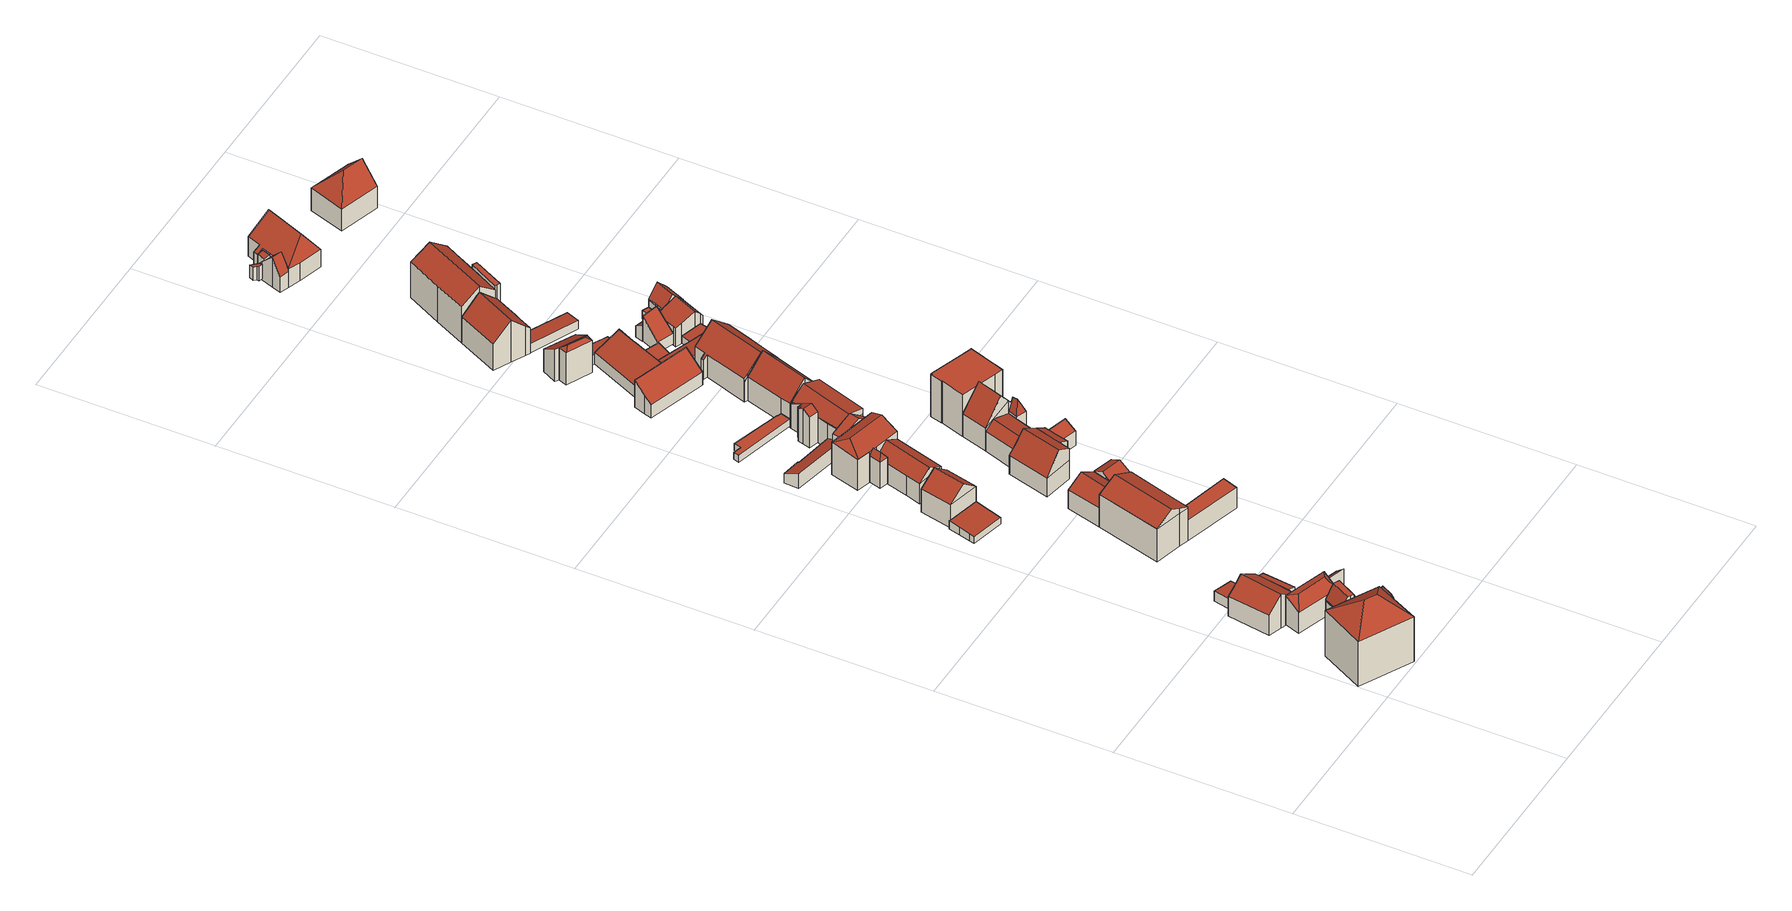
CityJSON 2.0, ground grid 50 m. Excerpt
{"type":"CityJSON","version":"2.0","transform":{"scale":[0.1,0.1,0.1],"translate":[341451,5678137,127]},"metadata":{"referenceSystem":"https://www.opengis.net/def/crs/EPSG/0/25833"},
"CityObjects":{
"building1":{"type":"Building","attributes":{"Gemeindeschluessel":14729160,"Geometrietyp2DReferenz":"3000","function":"31001_9998","roofType":"9999"},"children":["building1-1","building1-2"]},
"building1-1":{"type":"BuildingPart","attributes":{"Dachtyp_tdc":"tdcFreeFormRoof","Dachneigung":68.72,"QualitaetDacherkennung":23,"Geometrietyp2DReferenz":"3000","roofType":"5000","measuredHeight":15.04},"parents":["building1"],"geometry":[{"type":"MultiSurface","lod":"2","boundaries":[[[0,1,2,3]],[[1,4,5,2]],[[4,6,7,5]],[[6,8,9,7]],[[4,1,10,11]],[[1,0,10]],[[0,8,11,10]],[[8,6,4,11]],[[3,2,5,7,9]],[[3,9,8,0]]],"semantics":{"surfaces":[{"type":"WallSurface"},{"type":"RoofSurface"},{"type":"GroundSurface"},{"type":"ClosureSurface"}],"values":[0,0,0,0,1,1,1,1,2,3]}}]},
"building1-2":{"type":"BuildingPart","attributes":{"Dachtyp_tdc":"tdcHipRoof","Dachneigung":34.83,"QualitaetDacherkennung":39,"Geometrietyp2DReferenz":"3000","roofType":"3200","measuredHeight":19.54},"parents":["building1"],"geometry":[{"type":"MultiSurface","lod":"2","boundaries":[[[12,13,0,3,14]],[[15,16,17,9,8]],[[16,18,19,17]],[[18,20,21,19]],[[20,22,23,21]],[[22,24,25,23]],[[24,12,14,25]],[[20,18,26]],[[16,15,13,27]],[[18,16,27,26]],[[13,12,24,22,20,26,27]],[[14,3,9,17,19,21,23,25]],[[15,8,0,13]],[[8,9,3,0]]],"semantics":{"surfaces":[{"type":"WallSurface"},{"type":"RoofSurface"},{"type":"GroundSurface"},{"type":"ClosureSurface"}],"values":[0,0,0,0,0,0,0,1,1,1,1,2,0,3]}}]},
"building2":{"type":"Building","attributes":{"name":"Elisabethkapelle","Dachtyp_tdc":"tdcFreeFormRoof","Gemeindeschluessel":14729160,"Dachneigung":62.22,"QualitaetDacherkennung":57,"Geometrietyp2DReferenz":"3000","function":"31001_3043","roofType":"5000","measuredHeight":15.15},"geometry":[{"type":"MultiSurface","lod":"2","boundaries":[[[28,29,30,31]],[[29,32,33,30]],[[32,34,35,33]],[[34,36,37,35]],[[36,38,39,37]],[[38,40,41,39]],[[40,28,31,41]],[[42,43,44,45,46]],[[47,48,49,28]],[[48,42,46,50,49]],[[29,49,50,32]],[[32,50,46,45,34]],[[28,49,29]],[[38,43,42,48,47,40]],[[40,47,28]],[[34,45,44,36]],[[36,44,43,38]],[[31,30,33,35,37,39,41]]],"semantics":{"surfaces":[{"type":"WallSurface"},{"type":"RoofSurface"},{"type":"GroundSurface"}],"values":[0,0,0,0,0,0,0,1,1,1,0,0,0,0,0,0,0,2]}}]},
"building3":{"type":"Building","attributes":{"Gemeindeschluessel":14729160,"Geometrietyp2DReferenz":"3000","function":"31001_9998","roofType":"9999"},"children":["building3-1","building3-2"]},
"building3-1":{"type":"BuildingPart","attributes":{"Dachtyp_tdc":"tdcGableRoof","Dachneigung":47.01,"QualitaetDacherkennung":60,"Geometrietyp2DReferenz":"3000","roofType":"3100","measuredHeight":10.89},"parents":["building3"],"geometry":[{"type":"MultiSurface","lod":"2","boundaries":[[[51,52,53,54,55]],[[52,56,57,53]],[[56,58,59,57]],[[58,60,61,59]],[[60,62,63,61]],[[62,64,65,63]],[[64,66,67,65]],[[66,68,69,67]],[[68,70,71,72,69]],[[66,64,62,60,58]],[[58,56,52,51,70,68,66]],[[54,53,57,59,61,63,65,67,69,72]],[[55,71,70,51]],[[55,54,72,71]]],"semantics":{"surfaces":[{"type":"WallSurface"},{"type":"RoofSurface"},{"type":"GroundSurface"},{"type":"ClosureSurface"}],"values":[0,0,0,0,0,0,0,0,0,1,1,2,0,3]}}]},
"building3-2":{"type":"BuildingPart","attributes":{"Dachtyp_tdc":"tdcPolyFlatRoof","Dachneigung":7.75,"QualitaetDacherkennung":53,"Geometrietyp2DReferenz":"3000","roofType":"2100","measuredHeight":6.74},"parents":["building3"],"geometry":[{"type":"MultiSurface","lod":"2","boundaries":[[[73,55,54,74]],[[71,75,76,72]],[[75,73,74,76]],[[75,71,55,73]],[[74,54,72,76]],[[72,54,55,71]]],"semantics":{"surfaces":[{"type":"WallSurface"},{"type":"RoofSurface"},{"type":"GroundSurface"},{"type":"ClosureSurface"}],"values":[0,0,0,1,2,3]}}]},
"building4":{"type":"Building","attributes":{"Dachtyp_tdc":"tdcHipRoof","Gemeindeschluessel":14729160,"Dachneigung":52.29,"QualitaetDacherkennung":42,"Geometrietyp2DReferenz":"3000","function":"31001_9998","roofType":"3200","measuredHeight":9.94},"geometry":[{"type":"MultiSurface","lod":"2","boundaries":[[[77,78,79,80]],[[78,81,82,79]],[[81,83,84,82]],[[83,85,86,84]],[[85,77,80,86]],[[83,81,87]],[[77,85,88]],[[81,78,77,88,87]],[[85,83,87,88]],[[80,79,82,84,86]]],"semantics":{"surfaces":[{"type":"WallSurface"},{"type":"RoofSurface"},{"type":"GroundSurface"}],"values":[0,0,0,0,0,1,1,1,1,2]}}]},
"building5":{"type":"Building","attributes":{"Dachtyp_tdc":"tdcPolyFlatRoof","Gemeindeschluessel":14729160,"Dachneigung":3.26,"QualitaetDacherkennung":76,"Geometrietyp2DReferenz":"3000","function":"31001_9998","roofType":"2100","measuredHeight":3.21},"geometry":[{"type":"MultiSurface","lod":"2","boundaries":[[[89,90,91,92]],[[90,93,69,91]],[[93,94,65,69]],[[94,89,92,65]],[[94,93,90,89]],[[92,91,69,65]]],"semantics":{"surfaces":[{"type":"WallSurface"},{"type":"RoofSurface"},{"type":"GroundSurface"}],"values":[0,0,0,0,1,2]}}]},
"building6":{"type":"Building","attributes":{"Dachtyp_tdc":"tdcPolyFlatRoof","Gemeindeschluessel":14729160,"Dachneigung":43.64,"QualitaetDacherkennung":35,"Geometrietyp2DReferenz":"3000","function":"31001_9998","roofType":"2100","measuredHeight":6.32},"geometry":[{"type":"MultiSurface","lod":"2","boundaries":[[[95,96,97,98]],[[96,99,100,97]],[[99,101,102,100]],[[101,103,104,102]],[[103,105,106,104]],[[105,107,108,106]],[[107,95,98,108]],[[107,105,103,101,99,96,95]],[[98,97,100,102,104,106,108]]],"semantics":{"surfaces":[{"type":"WallSurface"},{"type":"RoofSurface"},{"type":"GroundSurface"}],"values":[0,0,0,0,0,0,0,1,2]}}]},
"building7":{"type":"Building","attributes":{"Dachtyp_tdc":"tdcPolyFlatRoof","Gemeindeschluessel":14729160,"Dachneigung":3.99,"QualitaetDacherkennung":64,"Geometrietyp2DReferenz":"3000","function":"31001_9998","roofType":"2100","measuredHeight":2.65},"geometry":[{"type":"MultiSurface","lod":"2","boundaries":[[[109,110,111,112]],[[110,113,114,111]],[[113,115,116,114]],[[115,117,118,116]],[[117,119,120,118]],[[119,121,122,120]],[[121,109,112,122]],[[121,119,117,115,113,110,109]],[[112,111,114,116,118,120,122]]],"semantics":{"surfaces":[{"type":"WallSurface"},{"type":"RoofSurface"},{"type":"GroundSurface"}],"values":[0,0,0,0,0,0,0,1,2]}}]},
"building8":{"type":"Building","attributes":{"Dachtyp_tdc":"tdcGableRoof","Gemeindeschluessel":14729160,"Dachneigung":38.7,"QualitaetDacherkennung":68,"Geometrietyp2DReferenz":"3000","function":"31001_9998","roofType":"3100","measuredHeight":11.28},"geometry":[{"type":"MultiSurface","lod":"2","boundaries":[[[123,124,120,125]],[[124,126,118,120]],[[126,127,128,118]],[[127,123,125,128]],[[126,124,129]],[[123,127,130]],[[124,123,130,129]],[[127,126,129,130]],[[125,120,118,128]]],"semantics":{"surfaces":[{"type":"WallSurface"},{"type":"RoofSurface"},{"type":"GroundSurface"}],"values":[0,0,0,0,0,0,1,1,2]}}]},
"building9":{"type":"Building","attributes":{"Dachtyp_tdc":"tdcGableRoof","Gemeindeschluessel":14729160,"Dachneigung":25.59,"QualitaetDacherkennung":37,"Geometrietyp2DReferenz":"3000","function":"31001_9998","roofType":"3100","measuredHeight":13.59},"geometry":[{"type":"MultiSurface","lod":"2","boundaries":[[[131,132,133,134]],[[132,135,136,133]],[[135,137,138,136]],[[137,139,140,138]],[[139,141,142,140]],[[141,143,144,142]],[[143,131,134,144]],[[145,146,147,131]],[[146,148,149,150,151,152,147]],[[131,147,152,132]],[[132,152,151,135]],[[135,151,150,137]],[[137,150,149,139]],[[139,149,148,141]],[[141,148,146,145,143]],[[143,145,131]],[[134,133,136,138,140,142,144]]],"semantics":{"surfaces":[{"type":"WallSurface"},{"type":"RoofSurface"},{"type":"GroundSurface"}],"values":[0,0,0,0,0,0,0,1,1,0,0,0,0,0,0,0,2]}}]},
"building10":{"type":"Building","attributes":{"Dachtyp_tdc":"tdcFreeFormRoof","Gemeindeschluessel":14729160,"Dachneigung":55.01,"QualitaetDacherkennung":7,"Geometrietyp2DReferenz":"3000","function":"31001_9998","roofType":"5000","measuredHeight":10.31},"geometry":[{"type":"MultiSurface","lod":"2","boundaries":[[[153,154,155,156]],[[154,157,158,155]],[[157,159,160,158]],[[159,153,156,160]],[[161,162,159,157]],[[161,157,154]],[[162,161,154,153]],[[162,153,159]],[[156,155,158,160]]],"semantics":{"surfaces":[{"type":"WallSurface"},{"type":"RoofSurface"},{"type":"GroundSurface"}],"values":[0,0,0,0,1,1,1,0,2]}}]},
"building11":{"type":"Building","attributes":{"Dachtyp_tdc":"tdcFreeFormRoof","Gemeindeschluessel":14729160,"Dachneigung":31.32,"QualitaetDacherkennung":80,"Geometrietyp2DReferenz":"3000","function":"31001_9998","roofType":"5000","measuredHeight":8.88},"geometry":[{"type":"MultiSurface","lod":"2","boundaries":[[[163,164,165,166]],[[164,167,168,165]],[[167,169,170,168]],[[169,171,172,170]],[[171,163,166,172]],[[169,167,173,174,171]],[[174,173,164,163]],[[163,171,174]],[[167,164,173]],[[166,165,168,170,172]]],"semantics":{"surfaces":[{"type":"WallSurface"},{"type":"RoofSurface"},{"type":"GroundSurface"}],"values":[0,0,0,0,0,1,1,0,0,2]}}]},
"building12":{"type":"Building","attributes":{"Dachtyp_tdc":"tdcFreeFormRoof","Gemeindeschluessel":14729160,"Dachneigung":42.07,"QualitaetDacherkennung":41,"Geometrietyp2DReferenz":"3000","function":"31001_9998","roofType":"5000","measuredHeight":9.64},"geometry":[{"type":"MultiSurface","lod":"2","boundaries":[[[175,176,177,178]],[[176,179,180,177]],[[179,181,182,180]],[[181,183,184,182]],[[183,185,186,184]],[[185,175,178,186]],[[176,175,187,188]],[[188,187,185,183,181,179]],[[179,176,188]],[[175,185,187]],[[178,177,180,182,184,186]]],"semantics":{"surfaces":[{"type":"WallSurface"},{"type":"RoofSurface"},{"type":"GroundSurface"}],"values":[0,0,0,0,0,0,1,1,0,0,2]}}]},
"building13":{"type":"Building","attributes":{"Dachtyp_tdc":"tdcPolyFlatRoof","Gemeindeschluessel":14729160,"Dachneigung":0,"QualitaetDacherkennung":58,"Geometrietyp2DReferenz":"3000","function":"31001_9998","roofType":"1000","measuredHeight":6.57},"geometry":[{"type":"MultiSurface","lod":"2","boundaries":[[[189,190,191,192]],[[190,193,194,191]],[[193,195,196,194]],[[195,189,192,196]],[[195,193,190,189]],[[192,191,194,196]]],"semantics":{"surfaces":[{"type":"WallSurface"},{"type":"RoofSurface"},{"type":"GroundSurface"}],"values":[0,0,0,0,1,2]}}]},
"building14":{"type":"Building","attributes":{"Dachtyp_tdc":"tdcPolyFlatRoof","Gemeindeschluessel":14729160,"Dachneigung":21.23,"QualitaetDacherkennung":61,"Geometrietyp2DReferenz":"3000","function":"31001_9998","roofType":"2100","measuredHeight":4.72},"geometry":[{"type":"MultiSurface","lod":"2","boundaries":[[[197,198,199,200]],[[198,201,202,199]],[[201,203,204,202]],[[203,205,206,204]],[[205,207,208,206]],[[207,209,210,208]],[[209,197,200,210]],[[209,207,205,203,201,198,197]],[[200,199,202,204,206,208,210]]],"semantics":{"surfaces":[{"type":"WallSurface"},{"type":"RoofSurface"},{"type":"GroundSurface"}],"values":[0,0,0,0,0,0,0,1,2]}}]},
"building15":{"type":"Building","attributes":{"Dachtyp_tdc":"tdcFreeFormRoof","Gemeindeschluessel":14729160,"Dachneigung":21.48,"QualitaetDacherkennung":52,"Geometrietyp2DReferenz":"3000","function":"31001_9998","roofType":"5000","measuredHeight":11.91},"geometry":[{"type":"MultiSurface","lod":"2","boundaries":[[[211,212,178,213]],[[212,214,186,178]],[[214,215,216,186]],[[215,217,218,216]],[[217,219,220,218]],[[219,221,222,220]],[[221,211,213,222]],[[223,224,225,217]],[[214,212,226,224,223,215]],[[224,226,211,221,219,225]],[[212,211,226]],[[219,217,225]],[[217,215,223]],[[213,178,186,216,218,220,222]]],"semantics":{"surfaces":[{"type":"WallSurface"},{"type":"RoofSurface"},{"type":"GroundSurface"}],"values":[0,0,0,0,0,0,0,1,1,1,0,0,0,2]}}]},
"building16":{"type":"Building","attributes":{"Dachtyp_tdc":"tdcGableRoof","Gemeindeschluessel":14729160,"Dachneigung":29.65,"QualitaetDacherkennung":82,"Geometrietyp2DReferenz":"3000","function":"31001_9998","roofType":"3100","measuredHeight":7.42},"geometry":[{"type":"MultiSurface","lod":"2","boundaries":[[[227,228,229,230]],[[228,231,232,229]],[[231,233,234,232]],[[233,235,236,234]],[[235,227,230,236]],[[237,238,239,240,227]],[[241,239,238,242]],[[233,242,238,237,235]],[[231,241,242,233]],[[228,240,239,241,231]],[[227,240,228]],[[235,237,227]],[[230,229,232,234,236]]],"semantics":{"surfaces":[{"type":"WallSurface"},{"type":"RoofSurface"},{"type":"GroundSurface"}],"values":[0,0,0,0,0,1,1,0,0,0,0,0,2]}}]},
"building17":{"type":"Building","attributes":{"Dachtyp_tdc":"tdcPolyFlatRoof","Gemeindeschluessel":14729160,"Dachneigung":0,"QualitaetDacherkennung":45,"Geometrietyp2DReferenz":"3000","function":"31001_9998","roofType":"1000","measuredHeight":2.22},"geometry":[{"type":"MultiSurface","lod":"2","boundaries":[[[243,244,245,246]],[[244,247,248,245]],[[247,249,250,248]],[[249,251,252,250]],[[251,253,254,252]],[[253,255,256,254]],[[255,257,258,256]],[[257,243,246,258]],[[257,255,253,251,249,247,244,243]],[[246,245,248,250,252,254,256,258]]],"semantics":{"surfaces":[{"type":"WallSurface"},{"type":"RoofSurface"},{"type":"GroundSurface"}],"values":[0,0,0,0,0,0,0,0,1,2]}}]},
"building18":{"type":"Building","attributes":{"Dachtyp_tdc":"tdcFreeFormRoof","Gemeindeschluessel":14729160,"Dachneigung":17.97,"QualitaetDacherkennung":35,"Geometrietyp2DReferenz":"3000","function":"31001_9998","roofType":"5000","measuredHeight":11.56},"geometry":[{"type":"MultiSurface","lod":"2","boundaries":[[[259,260,261,262]],[[260,263,264,261]],[[263,265,266,264]],[[265,267,268,266]],[[267,259,262,268]],[[260,259,269,270]],[[270,269,267,265,263]],[[263,260,270]],[[259,267,269]],[[262,261,264,266,268]]],"semantics":{"surfaces":[{"type":"WallSurface"},{"type":"RoofSurface"},{"type":"GroundSurface"}],"values":[0,0,0,0,0,1,1,0,0,2]}}]},
"building19":{"type":"Building","attributes":{"Gemeindeschluessel":14729160,"Geometrietyp2DReferenz":"3000","function":"31001_9998","roofType":"9999"},"children":["building19-1","building19-2","building19-3"]},
"building19-1":{"type":"BuildingPart","attributes":{"Dachtyp_tdc":"tdcPolyFlatRoof","Dachneigung":29.36,"QualitaetDacherkennung":63,"Geometrietyp2DReferenz":"3000","roofType":"2100","measuredHeight":6.65},"parents":["building19"],"geometry":[{"type":"MultiSurface","lod":"2","boundaries":[[[271,272,273,274]],[[272,275,276,273]],[[275,277,278,276]],[[277,275,272,271]],[[274,273,276,278]],[[274,278,277,271]]],"semantics":{"surfaces":[{"type":"WallSurface"},{"type":"RoofSurface"},{"type":"GroundSurface"},{"type":"ClosureSurface"}],"values":[0,0,0,1,2,3]}}]},
"building19-2":{"type":"BuildingPart","attributes":{"Dachtyp_tdc":"tdcGableRoof","Dachneigung":53.76,"QualitaetDacherkennung":64,"Geometrietyp2DReferenz":"3000","roofType":"3100","measuredHeight":12.13},"parents":["building19"],"geometry":[{"type":"MultiSurface","lod":"2","boundaries":[[[279,280,281,282]],[[280,283,284,281]],[[285,286,287,288]],[[286,289,290,287]],[[289,279,282,290]],[[291,292,293,294,279]],[[295,296,297,293,292,298]],[[285,295,298,286]],[[286,298,292,291,289]],[[280,294,293,297,283]],[[279,294,280]],[[289,291,279]],[[282,281,284,288,287,290]],[[288,284,283,285]],[[283,297,296,295,285]]],"semantics":{"surfaces":[{"type":"WallSurface"},{"type":"RoofSurface"},{"type":"GroundSurface"},{"type":"ClosureSurface"}],"values":[0,0,0,0,0,1,1,0,0,0,0,0,2,3,3]}}]},
"building19-3":{"type":"BuildingPart","attributes":{"Dachtyp_tdc":"tdcPolyFlatRoof","Dachneigung":28.46,"QualitaetDacherkennung":65,"Geometrietyp2DReferenz":"3000","roofType":"2100","measuredHeight":9.73},"parents":["building19"],"geometry":[{"type":"MultiSurface","lod":"2","boundaries":[[[299,300,301,278,277]],[[300,295,285,288,301]],[[302,303,284,283,297]],[[302,304,271,274,303]],[[304,302,297,296,295,300,299]],[[278,301,288,284,303,274]],[[283,284,288,285]],[[297,283,285,295,296]],[[299,277,271,304]],[[277,278,274,271]]],"semantics":{"surfaces":[{"type":"WallSurface"},{"type":"RoofSurface"},{"type":"GroundSurface"},{"type":"ClosureSurface"}],"values":[0,0,0,0,1,2,3,3,0,3]}}]},
"building20":{"type":"Building","attributes":{"Gemeindeschluessel":14729160,"Geometrietyp2DReferenz":"3000","function":"31001_9998","roofType":"9999"},"children":["building20-1","building20-2"]},
"building20-1":{"type":"BuildingPart","attributes":{"Dachtyp_tdc":"tdcFreeFormRoof","Dachneigung":29.01,"QualitaetDacherkennung":48,"Geometrietyp2DReferenz":"3000","roofType":"5000","measuredHeight":11.29},"parents":["building20"],"geometry":[{"type":"MultiSurface","lod":"2","boundaries":[[[305,306,307,308]],[[306,309,310,307]],[[309,311,312,310]],[[311,313,314,312]],[[315,316,317,318,319]],[[316,320,321,317]],[[320,322,323,321]],[[322,324,325,323]],[[324,305,308,325]],[[320,316,315,326]],[[326,327,313,311,309,306,305,324,322,320]],[[308,307,310,312,314,328,318,317,321,323,325]],[[329,327,326]],[[328,314,313,327,330]],[[330,327,329]],[[315,319,330,329,326]],[[328,330,319,318]]],"semantics":{"surfaces":[{"type":"WallSurface"},{"type":"RoofSurface"},{"type":"GroundSurface"},{"type":"ClosureSurface"}],"values":[0,0,0,0,0,0,0,0,0,1,1,2,0,3,3,0,3]}}]},
"building20-2":{"type":"BuildingPart","attributes":{"Dachtyp_tdc":"tdcGableRoof","Dachneigung":18.2,"QualitaetDacherkennung":29,"Geometrietyp2DReferenz":"3000","roofType":"3100","measuredHeight":11.47},"parents":["building20"],"geometry":[{"type":"MultiSurface","lod":"2","boundaries":[[[331,332,268,262]],[[332,333,334,268]],[[333,319,318,334]],[[335,336,337,314,313]],[[336,331,262,337]],[[338,339,340,341]],[[342,343,344,341,340,335,327,329]],[[332,344,343,333]],[[331,338,341,344,332]],[[333,343,342,319]],[[336,339,338,331]],[[335,340,339,336]],[[262,268,334,318,328,314,337]],[[313,327,335]],[[314,328,330,327,313]],[[328,318,319,330]],[[319,342,329,330]],[[330,329,327]]],"semantics":{"surfaces":[{"type":"WallSurface"},{"type":"RoofSurface"},{"type":"GroundSurface"},{"type":"ClosureSurface"}],"values":[0,0,0,0,0,1,1,0,0,0,0,0,2,0,3,3,0,3]}}]},
"building21":{"type":"Building","attributes":{"Dachtyp_tdc":"tdcFreeFormRoof","Gemeindeschluessel":14729160,"Dachneigung":15.53,"QualitaetDacherkennung":35,"Geometrietyp2DReferenz":"3000","function":"31001_9998","roofType":"5000","measuredHeight":8.76},"geometry":[{"type":"MultiSurface","lod":"2","boundaries":[[[345,346,347,348]],[[346,349,350,347]],[[349,351,352,350]],[[351,353,354,352]],[[353,355,356,354]],[[355,345,348,356]],[[357,358,346,345]],[[355,353,351,349,358,357]],[[349,346,358]],[[345,355,357]],[[348,347,350,352,354,356]]],"semantics":{"surfaces":[{"type":"WallSurface"},{"type":"RoofSurface"},{"type":"GroundSurface"}],"values":[0,0,0,0,0,0,1,1,0,0,2]}}]},
"building22":{"type":"Building","attributes":{"Dachtyp_tdc":"tdcPolyFlatRoof","Gemeindeschluessel":14729160,"Dachneigung":39.06,"QualitaetDacherkennung":61,"Geometrietyp2DReferenz":"3000","function":"31001_9998","roofType":"2100","measuredHeight":8.89},"geometry":[{"type":"MultiSurface","lod":"2","boundaries":[[[359,360,361,362]],[[360,363,364,361]],[[363,365,366,364]],[[365,367,368,366]],[[367,369,370,368]],[[369,359,362,370]],[[369,367,365,363,360,359]],[[362,361,364,366,368,370]]],"semantics":{"surfaces":[{"type":"WallSurface"},{"type":"RoofSurface"},{"type":"GroundSurface"}],"values":[0,0,0,0,0,0,1,2]}}]},
"building23":{"type":"Building","attributes":{"Dachtyp_tdc":"tdcFreeFormRoof","Gemeindeschluessel":14729160,"Dachneigung":52.84,"QualitaetDacherkennung":51,"Geometrietyp2DReferenz":"3000","function":"31001_9998","roofType":"5000","measuredHeight":14.48},"geometry":[{"type":"MultiSurface","lod":"2","boundaries":[[[371,372,373,347]],[[372,374,375,373]],[[374,376,377,375]],[[376,378,379,377]],[[378,380,350,379]],[[380,371,347,350]],[[381,382,372,371]],[[378,376,374,382,381,380]],[[374,372,382]],[[371,380,381]],[[347,373,375,377,379,350]]],"semantics":{"surfaces":[{"type":"WallSurface"},{"type":"RoofSurface"},{"type":"GroundSurface"}],"values":[0,0,0,0,0,0,1,1,0,0,2]}}]},
"building24":{"type":"Building","attributes":{"Dachtyp_tdc":"tdcFreeFormRoof","Gemeindeschluessel":14729160,"Dachneigung":69.68,"QualitaetDacherkennung":17,"Geometrietyp2DReferenz":"3000","function":"31001_9998","roofType":"5000","measuredHeight":11.95},"geometry":[{"type":"MultiSurface","lod":"2","boundaries":[[[383,384,350,352]],[[384,378,379,350]],[[378,385,386,379]],[[385,387,388,386]],[[387,383,352,388]],[[389,387,385]],[[390,391,389,385,378]],[[390,378,384]],[[391,390,384,383]],[[389,391,383,387]],[[352,350,379,386,388]]],"semantics":{"surfaces":[{"type":"WallSurface"},{"type":"RoofSurface"},{"type":"GroundSurface"}],"values":[0,0,0,0,0,1,1,0,1,1,2]}}]},
"building25":{"type":"Building","attributes":{"Dachtyp_tdc":"tdcFreeFormRoof","Gemeindeschluessel":14729160,"Dachneigung":34.99,"QualitaetDacherkennung":11,"Geometrietyp2DReferenz":"3000","function":"31001_9998","roofType":"5000","measuredHeight":11.33},"geometry":[{"type":"MultiSurface","lod":"2","boundaries":[[[392,393,394,395]],[[393,396,397,394]],[[396,398,399,397]],[[398,400,401,399]],[[400,392,395,401]],[[402,403,400,398]],[[402,398,396]],[[404,403,402,396,393]],[[404,393,392]],[[403,404,392,400]],[[395,394,397,399,401]]],"semantics":{"surfaces":[{"type":"WallSurface"},{"type":"RoofSurface"},{"type":"GroundSurface"}],"values":[0,0,0,0,0,1,1,1,1,1,2]}}]},
"building26":{"type":"Building","attributes":{"Dachtyp_tdc":"tdcGableRoof","Gemeindeschluessel":14729160,"Dachneigung":46.83,"QualitaetDacherkennung":76,"Geometrietyp2DReferenz":"3000","function":"31001_9998","roofType":"3100","measuredHeight":13.02},"geometry":[{"type":"MultiSurface","lod":"2","boundaries":[[[405,406,312,407]],[[406,408,409,312]],[[408,410,411,409]],[[410,412,413,411]],[[412,414,415,413]],[[414,416,417,415]],[[416,418,419,417]],[[418,420,421,419]],[[420,422,337,421]],[[422,405,407,337]],[[418,416,414,412,410,408,406,405]],[[405,422,420,418]],[[407,312,409,411,413,415,417,419,421,337]]],"semantics":{"surfaces":[{"type":"WallSurface"},{"type":"RoofSurface"},{"type":"GroundSurface"}],"values":[0,0,0,0,0,0,0,0,0,0,1,1,2]}}]},
"building27":{"type":"Building","attributes":{"Dachtyp_tdc":"tdcPolyFlatRoof","Gemeindeschluessel":14729160,"Dachneigung":33.05,"QualitaetDacherkennung":61,"Geometrietyp2DReferenz":"3000","function":"31001_9998","roofType":"2100","measuredHeight":10.59},"geometry":[{"type":"MultiSurface","lod":"2","boundaries":[[[423,424,425,426]],[[424,427,428,425]],[[427,429,430,428]],[[429,431,432,430]],[[431,400,433,432]],[[400,398,434,433]],[[398,435,436,434]],[[435,423,426,436]],[[435,398,400,431,429,427,424,423]],[[426,425,428,430,432,433,434,436]]],"semantics":{"surfaces":[{"type":"WallSurface"},{"type":"RoofSurface"},{"type":"GroundSurface"}],"values":[0,0,0,0,0,0,0,0,1,2]}}]},
"building28":{"type":"Building","attributes":{"Dachtyp_tdc":"tdcPolyFlatRoof","Gemeindeschluessel":14729160,"Dachneigung":28.07,"QualitaetDacherkennung":62,"Geometrietyp2DReferenz":"3000","function":"31001_9998","roofType":"2100","measuredHeight":7.73},"geometry":[{"type":"MultiSurface","lod":"2","boundaries":[[[437,438,439,440]],[[438,441,442,439]],[[441,443,444,442]],[[443,445,446,444]],[[445,447,448,446]],[[447,449,450,448]],[[449,451,452,450]],[[451,437,440,452]],[[451,449,447,445,443,441,438,437]],[[440,439,442,444,446,448,450,452]]],"semantics":{"surfaces":[{"type":"WallSurface"},{"type":"RoofSurface"},{"type":"GroundSurface"}],"values":[0,0,0,0,0,0,0,0,1,2]}}]},
"building29":{"type":"Building","attributes":{"Dachtyp_tdc":"tdcPolyFlatRoof","Gemeindeschluessel":14729160,"Dachneigung":0,"QualitaetDacherkennung":45,"Geometrietyp2DReferenz":"3000","function":"31001_9998","roofType":"1000","measuredHeight":13.48},"geometry":[{"type":"MultiSurface","lod":"2","boundaries":[[[453,454,455,373]],[[454,456,457,455]],[[456,458,459,457]],[[458,460,461,459]],[[460,462,463,461]],[[462,464,465,463]],[[464,466,467,465]],[[466,468,469,467]],[[468,470,471,469]],[[470,472,473,471]],[[472,474,475,473]],[[474,476,375,475]],[[476,453,373,375]],[[476,474,472,470,468,466,464,462,460,458,456,454,453]],[[373,455,457,459,461,463,465,467,469,471,473,475,375]]],"semantics":{"surfaces":[{"type":"WallSurface"},{"type":"RoofSurface"},{"type":"GroundSurface"}],"values":[0,0,0,0,0,0,0,0,0,0,0,0,0,1,2]}}]},
"building30":{"type":"Building","attributes":{"Dachtyp_tdc":"tdcGableRoof","Gemeindeschluessel":14729160,"Dachneigung":42.21,"QualitaetDacherkennung":76,"Geometrietyp2DReferenz":"3000","function":"31001_9998","roofType":"3100","measuredHeight":13.31},"geometry":[{"type":"MultiSurface","lod":"2","boundaries":[[[477,478,479,480]],[[478,481,482,479]],[[481,483,484,482]],[[483,485,486,484]],[[485,487,488,486]],[[487,489,490,488]],[[489,491,492,490]],[[491,493,494,492]],[[493,477,480,494]],[[489,487,485,483]],[[483,481,478,477,493,491,489]],[[480,479,482,484,486,488,490,492,494]]],"semantics":{"surfaces":[{"type":"WallSurface"},{"type":"RoofSurface"},{"type":"GroundSurface"}],"values":[0,0,0,0,0,0,0,0,0,1,1,2]}}]},
"building31":{"type":"Building","attributes":{"Dachtyp_tdc":"tdcPolyFlatRoof","Gemeindeschluessel":14729160,"Dachneigung":10.93,"QualitaetDacherkennung":76,"Geometrietyp2DReferenz":"3000","function":"31001_9998","roofType":"2100","measuredHeight":3.52},"geometry":[{"type":"MultiSurface","lod":"2","boundaries":[[[495,496,497,498]],[[496,499,500,497]],[[499,501,502,500]],[[501,495,498,502]],[[501,499,496,495]],[[498,497,500,502]]],"semantics":{"surfaces":[{"type":"WallSurface"},{"type":"RoofSurface"},{"type":"GroundSurface"}],"values":[0,0,0,0,1,2]}}]},
"building32":{"type":"Building","attributes":{"Dachtyp_tdc":"tdcPolyFlatRoof","Gemeindeschluessel":14729160,"Dachneigung":6.08,"QualitaetDacherkennung":69,"Geometrietyp2DReferenz":"3000","function":"31001_9998","roofType":"2100","measuredHeight":3.04},"geometry":[{"type":"MultiSurface","lod":"2","boundaries":[[[503,504,428,430]],[[504,505,506,428]],[[505,507,508,506]],[[507,509,446,508]],[[509,510,444,446]],[[510,503,430,444]],[[510,509,507,505,504,503]],[[430,428,506,508,446,444]]],"semantics":{"surfaces":[{"type":"WallSurface"},{"type":"RoofSurface"},{"type":"GroundSurface"}],"values":[0,0,0,0,0,0,1,2]}}]},
"building33":{"type":"Building","attributes":{"Dachtyp_tdc":"tdcGableRoof","Gemeindeschluessel":14729160,"Dachneigung":42.12,"QualitaetDacherkennung":69,"Geometrietyp2DReferenz":"3000","function":"31001_9998","roofType":"3100","measuredHeight":12.53},"geometry":[{"type":"MultiSurface","lod":"2","boundaries":[[[511,512,513,514]],[[512,515,516,513]],[[515,517,518,516]],[[517,519,520,518]],[[519,521,522,520]],[[521,523,524,522]],[[523,525,526,524]],[[525,527,528,526]],[[527,529,530,528]],[[529,531,532,530]],[[531,533,534,532]],[[533,535,536,534]],[[535,511,514,536]],[[531,529,527,525,523,521]],[[521,519,517,515,512,511,535,533,531]],[[514,513,516,518,520,522,524,526,528,530,532,534,536]]],"semantics":{"surfaces":[{"type":"WallSurface"},{"type":"RoofSurface"},{"type":"GroundSurface"}],"values":[0,0,0,0,0,0,0,0,0,0,0,0,0,1,1,2]}}]},
"building34":{"type":"Building","attributes":{"Dachtyp_tdc":"tdcPolyFlatRoof","Gemeindeschluessel":14729160,"Dachneigung":7.31,"QualitaetDacherkennung":73,"Geometrietyp2DReferenz":"3000","function":"31001_9998","roofType":"2100","measuredHeight":4.38},"geometry":[{"type":"MultiSurface","lod":"2","boundaries":[[[537,538,524,539]],[[538,540,520,524]],[[540,541,542,520]],[[541,543,544,542]],[[543,545,546,544]],[[545,547,548,546]],[[547,549,550,548]],[[549,551,552,550]],[[551,553,554,552]],[[553,555,556,554]],[[555,537,539,556]],[[555,553,551,549,547,545,543,541,540,538,537]],[[539,524,520,542,544,546,548,550,552,554,556]]],"semantics":{"surfaces":[{"type":"WallSurface"},{"type":"RoofSurface"},{"type":"GroundSurface"}],"values":[0,0,0,0,0,0,0,0,0,0,0,1,2]}}]},
"building35":{"type":"Building","attributes":{"Dachtyp_tdc":"tdcPolyFlatRoof","Gemeindeschluessel":14729160,"Dachneigung":4.16,"QualitaetDacherkennung":65,"Geometrietyp2DReferenz":"3000","function":"31001_9998","roofType":"2100","measuredHeight":2.87},"geometry":[{"type":"MultiSurface","lod":"2","boundaries":[[[557,558,559,560]],[[558,561,562,559]],[[561,563,564,562]],[[563,557,560,564]],[[563,561,558,557]],[[560,559,562,564]]],"semantics":{"surfaces":[{"type":"WallSurface"},{"type":"RoofSurface"},{"type":"GroundSurface"}],"values":[0,0,0,0,1,2]}}]},
"building36":{"type":"Building","attributes":{"Dachtyp_tdc":"tdcPolyFlatRoof","Gemeindeschluessel":14729160,"Dachneigung":38.24,"QualitaetDacherkennung":45,"Geometrietyp2DReferenz":"3000","function":"31001_9998","roofType":"2100","measuredHeight":8.37},"geometry":[{"type":"MultiSurface","lod":"2","boundaries":[[[565,566,567,568]],[[566,569,570,567]],[[569,571,572,570]],[[571,565,568,572]],[[571,569,566,565]],[[568,567,570,572]]],"semantics":{"surfaces":[{"type":"WallSurface"},{"type":"RoofSurface"},{"type":"GroundSurface"}],"values":[0,0,0,0,1,2]}}]},
"building37":{"type":"Building","attributes":{"Gemeindeschluessel":14729160,"Geometrietyp2DReferenz":"3000","function":"31001_9998","roofType":"9999"},"children":["building37-1","building37-2"]},
"building37-1":{"type":"BuildingPart","attributes":{"Dachtyp_tdc":"tdcGableRoof","Dachneigung":32.66,"QualitaetDacherkennung":50,"Geometrietyp2DReferenz":"3000","roofType":"3100","measuredHeight":15.26},"parents":["building37"],"geometry":[{"type":"MultiSurface","lod":"2","boundaries":[[[573,574,575,576]],[[574,577,578,575]],[[577,579,580,578]],[[579,581,582,580]],[[581,583,584,582]],[[583,585,586,584]],[[585,587,588,586]],[[587,589,590,588]],[[583,581,579,577,574]],[[574,573,589,587,585,583]],[[590,576,575,578,580,582,584,586,588]],[[576,590,589,573]]],"semantics":{"surfaces":[{"type":"WallSurface"},{"type":"RoofSurface"},{"type":"GroundSurface"},{"type":"ClosureSurface"}],"values":[0,0,0,0,0,0,0,0,1,1,2,3]}}]},
"building37-2":{"type":"BuildingPart","attributes":{"Dachtyp_tdc":"tdcPolyFlatRoof","Dachneigung":0,"QualitaetDacherkennung":26,"Geometrietyp2DReferenz":"3000","roofType":"1000","measuredHeight":12.82},"parents":["building37"],"geometry":[{"type":"MultiSurface","lod":"2","boundaries":[[[591,592,593,594]],[[592,595,596,593]],[[595,597,573,576,596]],[[598,591,594,590,589]],[[598,597,595,592,591]],[[594,593,596,576,590]],[[589,573,597,598]],[[589,590,576,573]]],"semantics":{"surfaces":[{"type":"WallSurface"},{"type":"RoofSurface"},{"type":"GroundSurface"},{"type":"ClosureSurface"}],"values":[0,0,0,0,1,2,0,3]}}]},
"building38":{"type":"Building","attributes":{"Dachtyp_tdc":"tdcPolyFlatRoof","Gemeindeschluessel":14729160,"Dachneigung":4.25,"QualitaetDacherkennung":67,"Geometrietyp2DReferenz":"3000","function":"31001_9998","roofType":"2100","measuredHeight":2.79},"geometry":[{"type":"MultiSurface","lod":"2","boundaries":[[[599,600,601,602]],[[600,603,604,601]],[[603,605,606,604]],[[605,599,602,606]],[[605,603,600,599]],[[602,601,604,606]]],"semantics":{"surfaces":[{"type":"WallSurface"},{"type":"RoofSurface"},{"type":"GroundSurface"}],"values":[0,0,0,0,1,2]}}]},
"building39":{"type":"Building","attributes":{"Gemeindeschluessel":14729160,"Geometrietyp2DReferenz":"3000","function":"31001_9998","roofType":"9999"},"children":["building39-1","building39-2"]},
"building39-1":{"type":"BuildingPart","attributes":{"Dachtyp_tdc":"tdcPolyFlatRoof","Dachneigung":0,"QualitaetDacherkennung":45,"Geometrietyp2DReferenz":"3000","roofType":"1000","measuredHeight":2.57},"parents":["building39"],"geometry":[{"type":"MultiSurface","lod":"2","boundaries":[[[607,608,609,610]],[[608,611,612,609]],[[611,613,614,612]],[[615,607,610,616]],[[615,613,611,608,607]],[[610,609,612,614,616]],[[616,614,613,615]]],"semantics":{"surfaces":[{"type":"WallSurface"},{"type":"RoofSurface"},{"type":"GroundSurface"},{"type":"ClosureSurface"}],"values":[0,0,0,0,1,2,3]}}]},
"building39-2":{"type":"BuildingPart","attributes":{"Dachtyp_tdc":"tdcPolyFlatRoof","Dachneigung":31.93,"QualitaetDacherkennung":41,"Geometrietyp2DReferenz":"3000","roofType":"2100","measuredHeight":5.09},"parents":["building39"],"geometry":[{"type":"MultiSurface","lod":"2","boundaries":[[[617,618,619,614,613]],[[618,620,621,619]],[[620,622,623,621]],[[622,624,615,616,623]],[[624,622,620,618,617]],[[614,619,621,623,616]],[[613,615,624,617]],[[613,614,616,615]]],"semantics":{"surfaces":[{"type":"WallSurface"},{"type":"RoofSurface"},{"type":"GroundSurface"},{"type":"ClosureSurface"}],"values":[0,0,0,0,1,2,0,3]}}]},
"building40":{"type":"Building","attributes":{"Dachtyp_tdc":"tdcPolyFlatRoof","Gemeindeschluessel":14729160,"Dachneigung":10.29,"QualitaetDacherkennung":56,"Geometrietyp2DReferenz":"3000","function":"31001_9998","roofType":"2100","measuredHeight":4.62},"geometry":[{"type":"MultiSurface","lod":"2","boundaries":[[[625,626,627,628]],[[626,629,630,627]],[[629,631,632,630]],[[631,633,634,632]],[[633,635,636,634]],[[635,625,628,636]],[[635,633,631,629,626,625]],[[628,627,630,632,634,636]]],"semantics":{"surfaces":[{"type":"WallSurface"},{"type":"RoofSurface"},{"type":"GroundSurface"}],"values":[0,0,0,0,0,0,1,2]}}]},
"building41":{"type":"Building","attributes":{"Dachtyp_tdc":"tdcGableRoof","Gemeindeschluessel":14729160,"Dachneigung":16.65,"QualitaetDacherkennung":49,"Geometrietyp2DReferenz":"3000","function":"31001_9998","roofType":"3100","measuredHeight":7.85},"geometry":[{"type":"MultiSurface","lod":"2","boundaries":[[[637,638,639,640]],[[638,641,642,639]],[[641,643,644,642]],[[643,645,646,644]],[[645,647,648,646]],[[647,649,650,648]],[[649,651,652,650]],[[651,653,654,652]],[[653,655,656,654]],[[655,637,640,656]],[[651,649,647,645,643]],[[643,641,638,637,655,653,651]],[[640,639,642,644,646,648,650,652,654,656]]],"semantics":{"surfaces":[{"type":"WallSurface"},{"type":"RoofSurface"},{"type":"GroundSurface"}],"values":[0,0,0,0,0,0,0,0,0,0,1,1,2]}}]},
"building42":{"type":"Building","attributes":{"Dachtyp_tdc":"tdcPolyFlatRoof","Gemeindeschluessel":14729160,"Dachneigung":11.43,"QualitaetDacherkennung":55,"Geometrietyp2DReferenz":"3000","function":"31001_9998","roofType":"2100","measuredHeight":5.33},"geometry":[{"type":"MultiSurface","lod":"2","boundaries":[[[657,658,659,660]],[[658,661,662,659]],[[661,663,664,662]],[[663,657,660,664]],[[663,661,658,657]],[[660,659,662,664]]],"semantics":{"surfaces":[{"type":"WallSurface"},{"type":"RoofSurface"},{"type":"GroundSurface"}],"values":[0,0,0,0,1,2]}}]},
"building43":{"type":"Building","attributes":{"Dachtyp_tdc":"tdcPolyFlatRoof","Gemeindeschluessel":14729160,"Dachneigung":0,"QualitaetDacherkennung":53,"Geometrietyp2DReferenz":"3000","function":"31001_9998","roofType":"1000","measuredHeight":2.57},"geometry":[{"type":"MultiSurface","lod":"2","boundaries":[[[608,665,666,609]],[[665,667,668,666]],[[667,669,670,668]],[[669,611,612,670]],[[611,608,609,612]],[[611,669,667,665,608]],[[609,666,668,670,612]]],"semantics":{"surfaces":[{"type":"WallSurface"},{"type":"RoofSurface"},{"type":"GroundSurface"}],"values":[0,0,0,0,0,1,2]}}]},
"building44":{"type":"Building","attributes":{"Dachtyp_tdc":"tdcGableRoof","Gemeindeschluessel":14729160,"Dachneigung":47.11,"QualitaetDacherkennung":78,"Geometrietyp2DReferenz":"3000","function":"31001_9998","roofType":"3100","measuredHeight":8.88},"geometry":[{"type":"MultiSurface","lod":"2","boundaries":[[[671,672,646,673]],[[672,674,642,646]],[[674,675,676,642]],[[675,677,678,676]],[[677,671,673,678]],[[679,680,681,682,683]],[[671,679,683,684]],[[672,684,683,682,674]],[[671,684,672]],[[674,682,681,675]],[[675,681,680,677]],[[677,680,679,671]],[[673,646,642,676,678]]],"semantics":{"surfaces":[{"type":"WallSurface"},{"type":"RoofSurface"},{"type":"GroundSurface"}],"values":[0,0,0,0,0,1,1,0,0,0,0,0,2]}}]},
"building45":{"type":"Building","attributes":{"Gemeindeschluessel":14729160,"Geometrietyp2DReferenz":"3000","function":"31001_9998","roofType":"9999"},"children":["building45-1","building45-2"]},
"building45-1":{"type":"BuildingPart","attributes":{"Dachtyp_tdc":"tdcHipAndGableRoof","Dachneigung":32.46,"QualitaetDacherkennung":70,"Geometrietyp2DReferenz":"3000","roofType":"5000","measuredHeight":10.75},"parents":["building45"],"geometry":[{"type":"MultiSurface","lod":"2","boundaries":[[[685,686,687,688]],[[686,689,690,687]],[[689,691,692,690]],[[691,693,694,692]],[[693,695,696,694]],[[695,697,698,696]],[[697,699,700,698]],[[699,701,702,700]],[[701,703,704,705,702]],[[706,707,708,709,710]],[[707,685,688,708]],[[703,701,699,697,711]],[[697,695,693,711]],[[693,691,689,686,685,707,706,712,713,714,703,711]],[[688,687,690,692,694,696,698,700,702,705,715,709,708]],[[704,703,714]],[[710,712,706]],[[709,715,713,712,710]],[[715,705,704,714,713]]],"semantics":{"surfaces":[{"type":"WallSurface"},{"type":"RoofSurface"},{"type":"GroundSurface"},{"type":"ClosureSurface"}],"values":[0,0,0,0,0,0,0,0,0,0,0,1,1,1,2,0,0,3,3]}}]},
"building45-2":{"type":"BuildingPart","attributes":{"Dachtyp_tdc":"tdcGableRoof","Dachneigung":45.33,"QualitaetDacherkennung":67,"Geometrietyp2DReferenz":"3000","roofType":"3100","measuredHeight":9.49},"parents":["building45"],"geometry":[{"type":"MultiSurface","lod":"2","boundaries":[[[716,717,718,719]],[[717,629,720,718]],[[629,721,722,720]],[[721,710,709,722]],[[723,724,725,702]],[[724,716,719,725]],[[726,712,710,721,629,717,716]],[[716,724,723,704,714,726]],[[719,718,720,722,709,715,705,702,725]],[[713,712,726]],[[715,709,710,712,713]],[[723,702,705,704]],[[714,713,726]],[[715,713,714,704,705]]],"semantics":{"surfaces":[{"type":"WallSurface"},{"type":"RoofSurface"},{"type":"GroundSurface"},{"type":"ClosureSurface"}],"values":[0,0,0,0,0,0,1,1,2,0,3,0,0,3]}}]},
"building46":{"type":"Building","attributes":{"Dachtyp_tdc":"tdcHipAndGableRoof","Gemeindeschluessel":14729160,"Dachneigung":45.18,"QualitaetDacherkennung":79,"Geometrietyp2DReferenz":"3000","function":"31001_9998","roofType":"5000","measuredHeight":12.57},"geometry":[{"type":"MultiSurface","lod":"2","boundaries":[[[727,728,729,730]],[[728,731,732,729]],[[731,733,734,732]],[[733,735,736,734]],[[735,737,738,736]],[[737,727,730,738]],[[733,731,739]],[[731,728,727,739]],[[727,737,735,733,739]],[[730,729,732,734,736,738]]],"semantics":{"surfaces":[{"type":"WallSurface"},{"type":"RoofSurface"},{"type":"GroundSurface"}],"values":[0,0,0,0,0,0,1,1,1,2]}}]}
},
"vertices":[
[212,134,142],[223,128,142],[223,128,7],[212,134,7],[203,90,142],[203,90,7],[196,86,141],[196,86,7],[187,81,142],[187,81,7],[214,126,157],[199,94,156],
[187,147,155],[212,134,155],[187,147,7],[187,81,154],[152,6,151],[152,6,7],[4,84,151],[4,84,7],[69,210,155],[69,210,7],[109,189,155],[109,189,7],[166,158,155],[166,158,7],[100,117,202],[133,99,202],
[166,158,119],[145,170,119],[145,170,14],[166,158,14],[137,174,119],[137,174,14],[109,189,119],[109,189,14],[120,208,119],[120,208,14],[139,245,119],[139,245,14],[196,214,119],[196,214,14],[159,234,165],[139,245,124],[120,208,124],[109,189,124],[129,178,165],[196,214,120],[175,226,165],[145,170,165],[137,174,165],
[166,376,89],[159,338,89],[159,338,9],[166,376,9],[166,376,76],[125,349,109],[125,349,9],[110,354,118],[110,354,9],[71,367,74],[71,367,9],[91,491,72],[91,491,9],[111,484,95],[111,484,9],[132,478,118],[132,478,9],[170,465,95],[170,465,9],[181,463,88],[181,463,76],[181,463,9],
[200,364,71],[200,364,9],[209,456,72],[209,456,9],
[125,349,106],[159,338,106],[159,338,11],[125,349,11],[250,308,106],[250,308,11],[235,264,77],[235,264,11],[110,305,77],[110,305,11],[226,294,111],[139,322,111],
[124,548,42],[181,531,38],[181,531,9],[124,548,9],[170,465,38],[111,484,42],
[331,316,42],[314,287,73],[314,287,10],[331,316,10],[269,302,73],[269,302,10],[250,308,73],[250,308,10],[159,338,73],[159,338,10],[166,376,36],[166,376,10],[200,364,37],[200,364,10],
[40,1171,33],[43,1185,34],[43,1185,12],[40,1171,12],[52,1218,36],[52,1218,12],[60,1251,39],[60,1251,12],[64,1250,39],[64,1250,12],[155,1227,39],[155,1227,12],[135,1148,33],[135,1148,12],
[177,1320,88],[155,1227,88],[177,1320,12],[64,1250,87],[85,1343,86],[85,1343,12],[110,1238,125],[132,1331,125],
[239,928,116],[327,903,116],[327,903,11],[239,928,11],[349,897,116],[349,897,11],[307,752,116],[307,752,11],[295,711,116],[295,711,11],[268,719,116],[268,719,11],[189,741,116],[189,741,11],[189,741,117],[240,727,147],[292,913,147],[268,719,133],[295,711,120],[307,752,119],[349,897,119],[327,903,130],
[149,1501,99],[139,1465,99],[139,1465,14],[149,1501,14],[114,1472,99],[114,1472,14],[124,1507,99],[124,1507,14],[130,1481,117],[136,1504,117],
[239,928,73],[265,1028,72],[265,1028,12],[239,928,12],[355,1004,73],[355,1004,12],[344,966,73],[344,966,12],[327,903,73],[327,903,12],[310,1016,101],[282,916,101],
[224,1483,88],[182,1338,88],[182,1338,13],[224,1483,13],[109,1359,77],[109,1359,13],[122,1403,77],[122,1403,13],[139,1465,77],[139,1465,13],[149,1501,77],[149,1501,13],[184,1493,110],[143,1349,110],
[478,708,76],[462,663,76],[462,663,10],[478,708,10],[295,711,76],[295,711,10],[307,752,76],[307,752,10],
[18,1648,64],[19,1690,48],[19,1690,17],[18,1648,17],[73,1680,48],[73,1680,17],[72,1677,49],[72,1677,17],[188,1657,48],[188,1657,17],[177,1616,64],[177,1616,17],[146,1622,64],[146,1622,17],
[252,1569,118],[224,1483,111],[252,1569,13],[149,1501,111],[124,1507,111],[124,1507,13],[83,1519,111],[83,1519,13],[107,1603,118],[107,1603,13],[141,1593,119],[141,1593,13],[84,1518,112],[125,1563,132],[106,1600,119],[241,1535,132],
[333,927,60],[344,966,60],[344,966,15],[333,927,15],[355,1004,60],[355,1004,15],[413,986,60],[413,986,15],[394,912,60],[394,912,15],[394,912,61],[407,959,89],[347,976,89],[344,966,83],[355,1004,75],[413,986,76],
[35,1824,41],[40,1841,41],[40,1841,19],[35,1824,19],[64,1834,41],[64,1834,19],[70,1855,41],[70,1855,19],[214,1812,41],[214,1812,19],[214,1810,41],[214,1810,19],[225,1807,41],[225,1807,19],[216,1777,41],[216,1777,19],
[262,1599,88],[252,1569,90],[252,1569,14],[262,1599,14],[141,1593,108],[141,1593,14],[146,1622,108],[146,1622,14],[177,1616,118],[177,1616,14],[212,1609,129],[206,1579,129],
[424,1178,79],[494,1157,79],[494,1157,12],[424,1178,12],[485,1123,59],[485,1123,12],[417,1145,59],[417,1145,12],
[314,1218,72],[330,1210,72],[330,1210,12],[314,1218,12],[397,1187,72],[397,1187,12],[375,1110,72],[366,1079,72],[366,1079,12],[375,1110,12],[279,1094,72],[279,1094,12],[279,1094,73],[324,1086,134],[356,1201,134],[330,1210,96],[375,1110,110],[380,1128,110],[397,1187,110],[366,1079,110],
[417,1145,93],[409,1106,91],[409,1106,12],[405,1184,105],[405,1184,12],[424,1178,95],
[193,1743,111],[205,1740,111],[205,1740,14],[193,1743,14],[215,1773,92],[215,1773,14],[216,1777,90],[216,1777,14],[222,1775,90],[222,1775,14],[198,1690,112],[170,1698,112],[170,1698,14],[198,1690,14],[198,1690,94],[176,1719,127],[176,1719,14],[180,1735,117],[180,1735,14],[190,1733,117],[190,1733,14],[204,1711,127],[220,1768,94],[204,1711,14],[204,1711,95],[204,1711,94],
[262,1599,94],[177,1616,94],[188,1657,94],[188,1657,14],[222,1775,94],[312,1746,94],[312,1746,14],[262,1599,112],[312,1746,110],[259,1763,129],[211,1609,129],[198,1690,96],[188,1657,97],[177,1616,98],
[330,1210,79],[362,1309,77],[362,1309,13],[330,1210,13],[441,1287,85],[441,1287,13],[431,1259,85],[431,1259,13],[420,1226,85],[420,1226,13],[405,1184,86],[405,1184,13],[355,1201,100],[389,1302,100],
[84,2094,61],[90,2115,79],[90,2115,19],[84,2094,19],[101,2149,107],[101,2149,19],[122,2142,107],[122,2142,19],[270,2095,107],[270,2095,19],[253,2040,61],[253,2040,19],
[362,1309,86],[385,1385,86],[385,1385,13],[491,1351,91],[491,1351,13],[485,1331,91],[485,1331,13],[468,1278,92],[468,1278,13],[441,1287,125],[414,1295,158],[437,1368,158],
[431,1259,92],[441,1287,92],[463,1256,92],[463,1256,13],[460,1248,92],[460,1248,13],[456,1258,112],[454,1283,129],[450,1268,132],
[176,2321,126],[165,2301,126],[165,2301,22],[176,2321,22],[93,2336,126],[93,2336,22],[103,2360,126],[103,2360,22],[128,2347,126],[128,2347,22],[110,2342,135],[122,2336,135],[160,2317,134],
[264,1762,144],[216,1777,91],[264,1762,14],[225,1807,90],[225,1807,14],[259,1917,89],[259,1917,14],[249,1921,77],[249,1921,14],[249,1922,77],[249,1922,14],[260,1918,90],[260,1918,14],[308,1902,144],[308,1902,14],[358,1886,89],[358,1886,14],[312,1746,90],
[114,2409,95],[199,2365,95],[199,2365,21],[114,2409,21],[196,2360,98],[196,2360,21],[177,2322,126],[177,2322,21],[176,2321,127],[176,2321,21],[128,2347,21],[103,2360,21],[93,2367,125],[93,2367,21],
[219,2176,98],[195,2120,99],[195,2120,21],[219,2176,21],[122,2142,58],[122,2142,21],[198,2312,58],[198,2312,21],[261,2279,96],[261,2279,21],[263,2278,98],[263,2278,21],[241,2228,98],[241,2228,21],[237,2218,98],[237,2218,21],
[385,1385,148],[408,1454,148],[408,1454,13],[406,1455,148],[406,1455,13],[416,1490,148],[416,1490,13],[420,1488,148],[420,1488,13],[421,1492,148],[421,1492,13],[518,1459,148],[518,1459,13],[535,1453,148],[535,1453,13],[550,1448,148],[550,1448,13],[536,1406,148],[536,1406,13],[525,1371,148],[525,1371,13],[515,1343,148],[515,1343,13],[491,1351,148],
[182,2513,101],[162,2472,101],[162,2472,19],[182,2513,19],[150,2478,113],[150,2478,19],[111,2498,153],[111,2498,19],[62,2523,103],[62,2523,19],[119,2640,103],[119,2640,19],[170,2618,153],[170,2618,19],[222,2596,101],[222,2596,19],[189,2526,101],[189,2526,19],
[306,2190,57],[290,2150,49],[290,2150,22],[306,2190,22],[219,2176,48],[219,2176,22],[237,2218,57],[237,2218,22],
[177,2322,51],[196,2360,47],[265,2325,47],[265,2325,21],[278,2318,47],[278,2318,21],[261,2279,51],[198,2312,51],
[290,2046,87],[278,2050,76],[278,2050,15],[290,2046,15],[281,2059,76],[281,2059,15],[293,2055,87],[293,2055,15],[304,2088,87],[304,2088,15],[359,2070,140],[359,2070,15],[413,2051,90],[413,2051,15],[395,1993,90],[395,1993,15],[378,1943,89],[378,1943,15],[358,1886,90],[358,1886,15],[304,1904,140],[304,1904,15],[260,1918,98],[260,1918,15],[249,1922,88],[249,1922,15],
[425,2086,54],[413,2051,58],[425,2086,15],[304,2088,58],[271,2098,58],[271,2098,15],[245,2105,58],[245,2105,15],[195,2120,59],[195,2120,15],[219,2176,51],[219,2176,15],[290,2150,51],[290,2150,15],[360,2125,51],[360,2125,15],[423,2103,52],[423,2103,15],[418,2088,53],[418,2088,15],
[314,2449,46],[297,2409,49],[297,2409,21],[314,2449,21],[162,2472,49],[162,2472,21],[182,2513,46],[182,2513,21],
[311,2195,52],[333,2249,99],[333,2249,18],[311,2195,18],[380,2235,102],[380,2235,18],[358,2177,52],[358,2177,18],
[217,2598,133],[171,2618,171],[171,2618,18],[217,2598,18],[119,2640,135],[119,2640,18],[162,2729,134],[162,2729,18],[213,2832,134],[213,2832,18],[264,2805,171],[264,2805,18],[310,2781,132],[310,2781,18],[294,2749,132],[294,2749,18],[262,2686,133],[262,2686,18],
[275,2680,146],[231,2592,146],[231,2592,18],[275,2680,18],[222,2596,146],[222,2596,18],[217,2598,146],[262,2686,146],
[373,2162,39],[432,2140,44],[432,2140,16],[373,2162,16],[423,2103,44],[423,2103,16],[360,2125,39],[360,2125,16],
[386,2271,43],[403,2264,43],[403,2264,17],[386,2271,17],[418,2258,43],[418,2258,17],[406,2228,43],[406,2228,17],[382,2260,43],[382,2260,17],
[406,2228,68],[380,2235,68],[380,2235,17],[333,2249,68],[333,2249,17],[340,2272,53],[340,2272,17],[382,2260,53],
[89,3205,61],[95,3218,60],[95,3218,19],[89,3205,19],[108,3197,64],[108,3197,19],[105,3188,65],[105,3188,19],[95,3191,64],[95,3191,19],[95,3197,63],[95,3197,19],
[358,2177,75],[380,2235,74],[380,2235,15],[358,2177,15],[406,2228,82],[406,2228,15],[444,2216,94],[444,2216,15],[470,2208,64],[470,2208,15],[439,2137,65],[439,2137,15],[432,2140,74],[432,2140,15],[415,2146,94],[415,2146,15],[373,2162,80],[373,2162,15],[355,2169,75],[355,2169,15],
[132,3215,68],[148,3209,72],[148,3209,19],[132,3215,19],[139,3185,72],[139,3185,19],[122,3191,68],[122,3191,19],
[410,2291,43],[410,2291,17],[412,2290,43],[412,2290,17],[429,2283,43],[429,2283,17],
[496,2268,65],[470,2208,65],[496,2268,15],[406,2228,65],[418,2258,65],[418,2258,15],[429,2283,65],[429,2283,15],[460,2276,104],[429,2283,69],[418,2258,70],[406,2228,70],[436,2219,104],[470,2208,66],
[132,3215,66],[137,3229,66],[137,3229,15],[132,3215,15],[155,3222,78],[155,3222,15],[170,3261,78],[170,3261,15],[237,3239,123],[237,3239,15],[271,3227,74],[271,3227,15],[216,3084,72],[216,3084,15],[147,3104,72],[147,3104,15],[111,3117,75],[111,3117,15],[112,3118,77],[112,3118,67],[112,3118,15],[139,3185,77],[148,3209,77],[148,3209,15],[139,3185,15],[139,3185,65],[192,3125,123],[135,3174,77],[122,3144,77],[114,3124,77],[122,3144,15],
[93,3154,110],[105,3188,74],[105,3188,15],[93,3154,15],[108,3197,15],[122,3191,65],[122,3191,15],[111,3117,66],[83,3127,65],[83,3127,15],[122,3144,110],
[497,3116,142],[478,3064,86],[478,3064,16],[497,3116,16],[360,3101,86],[360,3101,16],[395,3204,88],[395,3204,16],[497,3173,87],[497,3173,16],[516,3166,88],[516,3166,16],[434,3136,142]
]}
